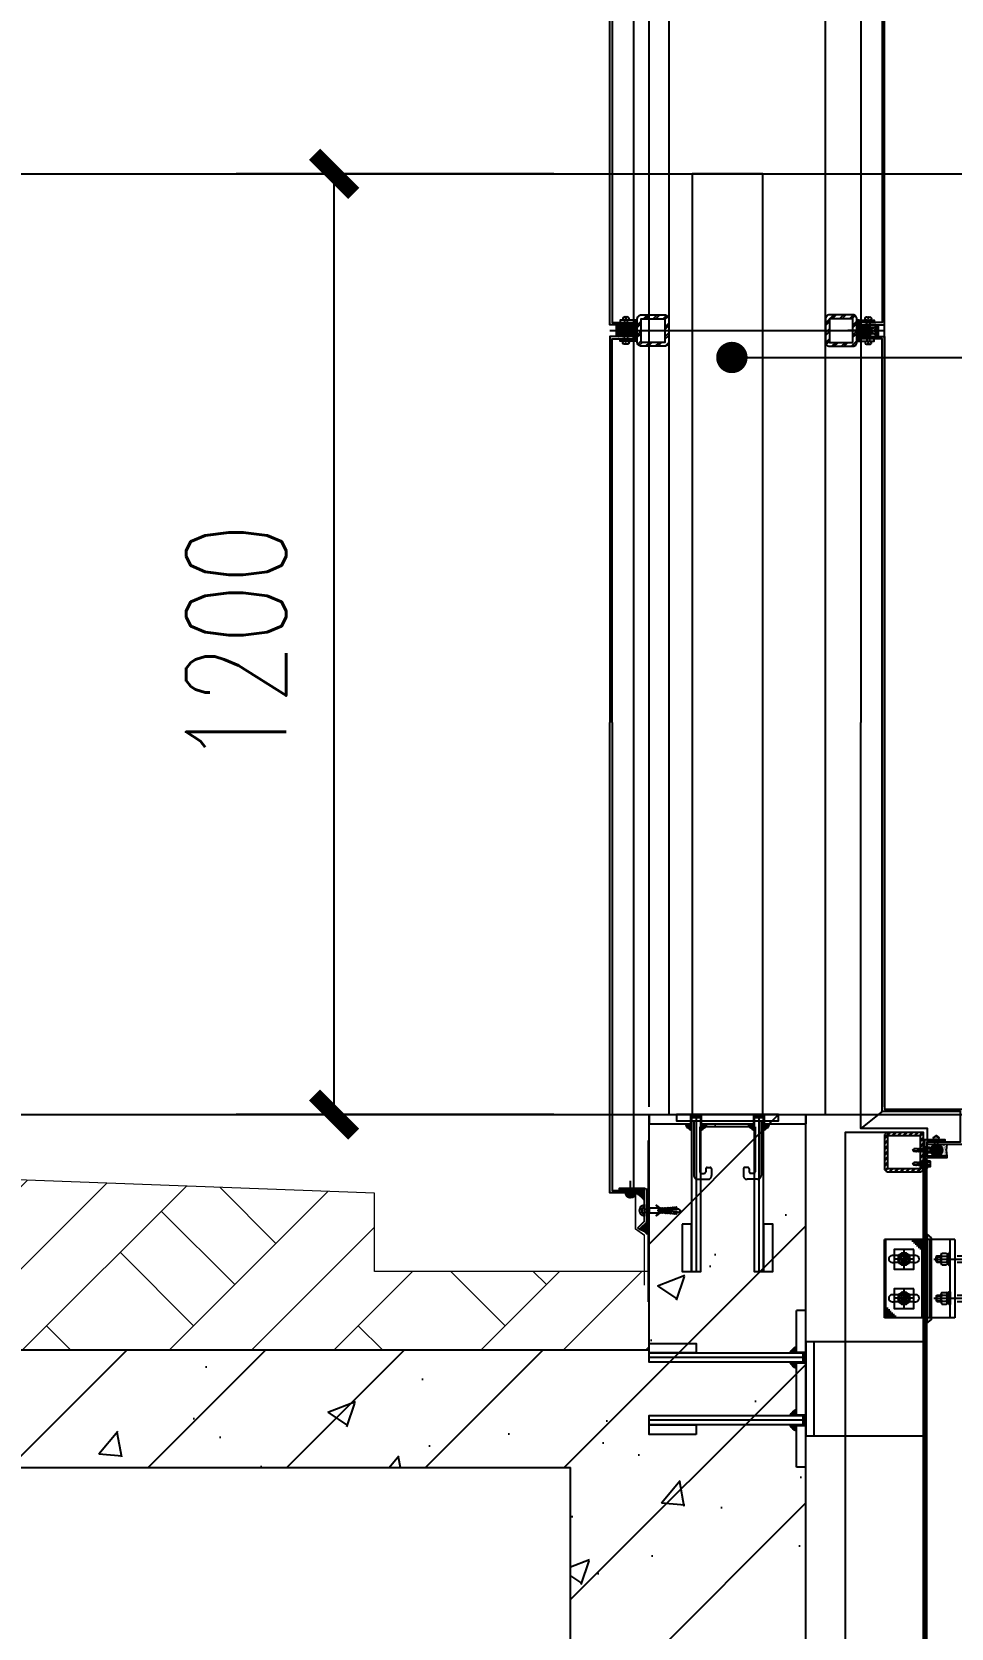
# Model space of a CAD drawing. Header units: millimetres. Extents: x 434053 to 1059003, y -2417481 to 936527.
# Drawn here: x 537520 to 538692, y -2245191 to -2243155 of the extents above; entities that cross this region are included whole.
import ezdxf

# ---------------------------------------------------------------- set-up
doc = ezdxf.new("R2010")
doc.units = ezdxf.units.MM
doc.header["$LTSCALE"] = 1000
doc.header["$MEASUREMENT"] = 0
for name, pattern in [('ACAD_ISO02W100-0.5', [6, 4, -2]), ('CENTER', [2, 1.25, -0.25, 0.25, -0.25]), ('DOTE', [2.42, 2, -0.2, 0.02, -0.2]), ('HIDDEN', [9.525, 6.35, -3.175]), ('HIDDEN2', [4.7625, 3.175, -1.5875]), ('HIDDENX2', [19.05, 12.7, -6.35])]:
    doc.linetypes.add(name, pattern=pattern)
doc.layers.get('Defpoints').update_dxf_attribs({"color": 6})
doc.layers.add('A-DETL-0001', color=4, linetype='Continuous', lineweight=15)
for name, color, linetype in [('ALUM', 1, 'Continuous'), ('ALUM-V', 11, 'Continuous'), ('DIM_LEAD', 3, 'Continuous'), ('DOTE', 16, 'DOTE'), ('ELASTOMER', 6, 'Continuous'), ('ELASTOMER-V', 241, 'Continuous'), ('ELASTROMER-V', 241, 'Continuous'), ('EXTRUSION', 4, 'Continuous'), ('EXTRUSION-V', 141, 'Continuous'), ('EXTRUSION2', 133, 'Continuous'), ('FASTENER', 191, 'Continuous'), ('GRID', 8, 'CENTER'), ('PUB_DIM', 83, 'Continuous'), ('PUB_HATCH', 8, 'Continuous'), ('S', 2, 'Continuous'), ('SILICONE', 8, 'Continuous'), ('STAIR', 2, 'Continuous'), ('STEEL', 3, 'Continuous'), ('STEEL-V', 71, 'Continuous'), ('WALL', 5, 'Continuous')]:
    doc.layers.add(name, color=color, linetype=linetype)
doc.styles.add('_TCH_DIM_T3', font='SIMPLEX', dxfattribs={"width": 0.705882, "bigfont": 'GBCBIG'})
doc.dimstyles.new('_TCH_ARCH&&50', dxfattribs={"dimtxt": 127.5, "dimasz": 50, "dimexe": 125, "dimexo": 150, "dimgap": 61.25, "dimtad": 1, "dimdec": 0, "dimzin": 0, "dimdsep": 46, "dimtxsty": '_TCH_DIM_T3', "dimblk": 'ARCHTICK', "dimcen": 0.09, "dimclrt": 7, "dimazin": 2, "dimtfac": 1, "dimtdec": 0, "dimtix": 1, "dimtmove": 2, "dimatfit": 3, "dimfxl": 1, "dimtolj": 1, "dimtzin": 0, "dimarcsym": 0})
pattern_1 = [(135, (60039.668, -77549.0545), (-12.5016479, 4e-15), [25]), (135, (60042.793, -77549.0545), (-12.5016479, 4e-15), [25])]
pattern_2 = [(234.683306, (3906.1027, 7200.2527), (0.6294226, -1.8222089), [0, -1.52, 0, -1.7, 0, -1.625]), (204.683306, (3906.1027, 7200.2527), (-0.857036, -3.2190227), [0, -0.82, 0, -1.37, 0, -0.525]), (164.683306, (3907.2778, 7200.6161), (-2.97346867, -0.92541646), [0, -0.5, 0, -1.8, 0, -2.35]), (154.683306, (3907.2778, 7200.616), (-2.6126552, -1.7265991), [0, -0.25, 0, -1.18, 0, -1.35])]
pattern_3 = [(287.183306, (3904.1027, 7200.2527), (1.58814308, -1.47149637), [1.25, -2.5]), (47.183306, (3904.1027, 7200.2527), (0.4802817, 2.11112044), [1.25, -2.5]), (347.183306, (3904.1027, 7200.2527), (2.06842478, 0.63962407), [-2.5, 1.25])]
pattern_4 = [(45, (-1713816.56, -1462982.77), (-88.3883476, 88.3883476), []), (50, (-1713816.56, -1462982.77), (358.63009, -31.376067), [37.5, -412.5]), (355, (-1713816.56, -1462982.77), (-69.375667, 376.096067), [30, -330]), (100.4514, (-1713786.68, -1462985.4), (289.25469, 344.71977), [31.870095, -350.571056]), (46.1842, (-1713816.56, -1462882.77), (533.620524, -82.75951), [56.25, -618.75]), (96.6356, (-1713772.1, -1462889.67), (467.33135, 487.05894), [47.80514, -525.8565]), (351.1842, (-1713816.56, -1462882.77), (467.33097, 487.0593), [45, -495]), (21, (-1713766.56, -1462907.77), (298.453526, -201.309445), [37.5, -412.5]), (326, (-1713766.56, -1462907.77), (121.657666, 362.57502), [30, -330]), (71.4514, (-1713741.7, -1462924.55), (420.111314, 161.26525), [31.870095, -350.571056]), (37.5, (-1713816.56, -1462982.77), (6.079928, 166.446927), [0, -326, 0, -335, 0, -331.25]), (7.5, (-1713816.56, -1462982.77), (131.534769, 197.205856), [0, -191, 0, -318.5, 0, -126.25]), (327.5, (-1713928.06, -1462982.77), (266.911218, -11.277436), [0, -125, 0, -390, 0, -517.5]), (317.5, (-1713978.06, -1462982.77), (291.593085, 50.052491), [0, -162.5, 0, -259, 0, -367.5])]

# ---------------------------------------------------------------- blocks, each defined once
blk = doc.blocks.new('A$C794B30DD')
at = {"layer": 'S'}
for points in [[(110, 1124.6), (20, 1124.6), (20, -75.4), (110, -75.4)], [(130, -75.4), (0, -75.4), (0, -83.4), (130, -83.4)]]:
    blk.add_lwpolyline(points, close=True, dxfattribs=at)
at = {"layer": 'STAIR', "linetype": 'ACAD_ISO02W100-0.5'}
for p, q in [((22.1, -83.4), (22.1, -153.3)), ((100.3, -91), (29.7, -91)), ((29.7, -91), (29.7, -148.5)), ((100.3, -91), (29.7, -91)), ((100.3, -91), (100.3, -148.5)), ((107.9, -83.4), (107.9, -153.3)), ((26.9, -158), (40, -158)), ((31.6, -150.4), (35.3, -150.4)), ((37.2, -144.7), (37.2, -148.5)), ((39.1, -142.8), (42.9, -142.8)), ((44.8, -144.7), (44.8, -153.3)), ((85.2, -144.7), (85.2, -153.3)), ((90.9, -142.8), (87.1, -142.8)), ((103.1, -158), (90, -158)), ((92.8, -144.7), (92.8, -148.5)), ((92.8, -144.7), (92.8, -148.5)), ((98.4, -150.4), (94.7, -150.4))]:
    blk.add_line(p, q, dxfattribs=at)
for centre, radius, start, end in [((26.9, -153.3), 4.74, 180, 270), ((31.6, -148.5), 1.9, 180, 270), ((35.3, -148.5), 1.9, 270, 0), ((39.1, -144.7), 1.9, 90, 180), ((40, -153.3), 4.74, 270, 0), ((42.9, -144.7), 1.9, 0, 90), ((87.1, -144.7), 1.9, 90, 180), ((90, -153.3), 4.74, 180, 270), ((90.9, -144.7), 1.9, 0, 90), ((94.7, -148.5), 1.9, 180, 270), ((98.4, -148.5), 1.9, 270, 0), ((103.1, -153.3), 4.74, 270, 0)]:
    blk.add_arc(centre, radius, start, end, dxfattribs=at)
blk = doc.blocks.new('*U523')
at = {"layer": 'GRID'}
for p, q in [((-40, 0), (-40, -200)), ((40, 0), (40, -200))]:
    blk.add_line(p, q, dxfattribs=at)
at = {"layer": 'SILICONE'}
for p, q in [((-33, -1), (-47, -1)), ((-33, -2), (-47, -2)), ((-33, -3), (-47, -3)), ((-33, -4), (-47, -4)), ((-46, -5), (-47, -5)), ((-46, -6), (-47, -6)), ((-46, -7), (-47, -7)), ((-46, -8), (-47, -8)), ((-46, -9), (-47, -9)), ((-46, -10), (-47, -10)), ((-46, -11), (-47, -11)), ((-33, -5), (-34, -5)), ((-33, -6), (-34, -6)), ((-33, -7), (-34, -7)), ((-33, -8), (-34, -8)), ((-33, -9), (-34, -9)), ((-33, -10), (-34, -10)), ((-33, -11), (-34, -11)), ((47, -1), (33, -1)), ((47, -2), (33, -2)), ((47, -3), (33, -3)), ((47, -4), (33, -4)), ((34, -5), (33, -5)), ((34, -6), (33, -6)), ((34, -7), (33, -7)), ((34, -8), (33, -8)), ((34, -9), (33, -9)), ((34, -10), (33, -10)), ((34, -11), (33, -11)), ((47, -5), (46, -5)), ((47, -6), (46, -6)), ((47, -7), (46, -7)), ((47, -8), (46, -8)), ((47, -9), (46, -9)), ((47, -10), (46, -10)), ((47, -11), (46, -11))]:
    blk.add_line(p, q, dxfattribs=at)
for centre, radius, start, end in [((-40.8, -6.8), 14.2, 201.5982, 248.4018), ((-40.8, -6.8), 13.2, 203.3215, 246.6785), ((-40.8, -6.8), 12.2, 205.3552, 244.6448), ((-40.8, -6.8), 11.2, 207.7955, 242.2045), ((-40.8, -6.8), 10.2, 210.7868, 239.2132), ((-40.8, -6.8), 9.24, 214.5568, 235.4432), ((-40.8, -6.8), 8.24, 219.4971, 230.5029), ((-39.2, -6.8), 14.2, 291.5982, 338.4018), ((-39.2, -6.8), 13.2, 293.3215, 336.6785), ((-39.2, -6.8), 12.2, 295.3552, 334.6448), ((-39.2, -6.8), 11.2, 297.7955, 332.2045), ((-39.2, -6.8), 10.2, 300.7868, 329.2132), ((-39.2, -6.8), 9.24, 304.5568, 325.4432), ((-39.2, -6.8), 8.24, 309.4971, 320.5029), ((39.2, -6.8), 14.2, 201.5982, 248.4018), ((39.2, -6.8), 13.2, 203.3215, 246.6785), ((39.2, -6.8), 12.2, 205.3552, 244.6448), ((39.2, -6.8), 11.2, 207.7955, 242.2045), ((39.2, -6.8), 10.2, 210.7868, 239.2132), ((39.2, -6.8), 9.24, 214.5568, 235.4432), ((39.2, -6.8), 8.24, 219.4971, 230.5029), ((40.8, -6.8), 14.2, 291.5982, 338.4018), ((40.8, -6.8), 13.2, 293.3215, 336.6785), ((40.8, -6.8), 12.2, 295.3552, 334.6448), ((40.8, -6.8), 11.2, 297.7955, 332.2045), ((40.8, -6.8), 10.2, 300.7868, 329.2132), ((40.8, -6.8), 9.24, 304.5568, 325.4432), ((40.8, -6.8), 8.24, 309.4971, 320.5029)]:
    blk.add_arc(centre, radius, start, end, dxfattribs=at)
at = {"layer": 'STEEL'}
for p, q in [((-100, 0), (-100, -12)), ((-100, 0), (100, 0)), ((100, 0), (100, -12)), ((-100, -12), (-48, -12)), ((-32, -12), (34, -12)), ((46, -12), (100, -12))]:
    blk.add_line(p, q, dxfattribs=at)
for points in [[(-47, 0), (-47, -12)], [(-33, -12), (-33, 0)], [(33, 0), (33, -12)], [(47, -12), (47, 0)]]:
    blk.add_lwpolyline(points, dxfattribs=at)
for points in [[(-46, -2), (-46, -200), (-34, -200), (-34, -2)], [(34, -2), (34, -200), (46, -200), (46, -2)], [(-58, -140), (-58, -200), (-46, -200), (-46, -140)], [(46, -140), (46, -200), (58, -200), (58, -140)]]:
    blk.add_lwpolyline(points, close=True, dxfattribs=at)
blk = doc.blocks.new('M8.7')
at = {"color": 0, "linetype": 'ByBlock', "ltscale": 20}
for p, q in [((-7.5, 10.6), (-7.5, 4.7)), ((-5.6, 11.6), (5.6, 11.6)), ((-5.6, 3.7), (5.6, 3.7)), ((-3.8, 10.6), (-3.8, 4.7)), ((3.8, 10.6), (3.8, 4.7)), ((7.5, 10.6), (7.5, 4.7))]:
    blk.add_line(p, q, dxfattribs=at)
at = {"color": 0, "linetype": 'ByBlock'}
for p, q in [((-4, 17), (-3, 18)), ((-4, 17), (-4, 11.6)), ((-4, 17), (4, 17)), ((3, 18), (-3, 18)), ((-1.5, 1.6), (0, 3.7)), ((0, 1.6), (1.5, 3.7)), ((3, 18), (4, 17)), ((4, 17), (4, 11.6))]:
    blk.add_line(p, q, dxfattribs=at)
at = {"color": 0, "linetype": 'HIDDEN'}
for p, q in [((-3, 18), (-3, 11.6)), ((3, 18), (3, 11.6))]:
    blk.add_line(p, q, dxfattribs=at)
at = {"color": 0, "linetype": 'ByBlock'}
for points in [[(-8, 1.6), (8, 1.6), (8, 0), (-8, 0), (-8, 1.6)], [(-6.1, 3.7), (6.1, 3.7), (6.1, 1.6), (-6.1, 1.6), (-6.1, 3.7)]]:
    blk.add_lwpolyline(points, dxfattribs=at)
for centre, radius, start, end in [((-5.6, 9.3), 2.26, 33.8902, 146.1098), ((-5.6, 6), 2.26, 213.8902, 326.1098), ((0, 4.1), 7.54, 60.1583, 119.8417), ((0, 11.2), 7.54, 240.1583, 299.8417), ((5.6, 9.3), 2.26, 33.8902, 146.1098), ((5.6, 6), 2.26, 213.8902, 326.1098)]:
    blk.add_arc(centre, radius, start, end, dxfattribs=at)
blk = doc.blocks.new('M8.2')
at = {"color": 0, "linetype": 'ByBlock'}
for p, q in [((-7.5, 4.3), (-7.5, 0)), ((-7.5, 0), (7.5, 0)), ((-5.6, 5.3), (5.6, 5.3)), ((-3.8, 4.3), (-3.8, 0)), ((3.8, 4.3), (3.8, 0)), ((7.5, 4.3), (7.5, 0))]:
    blk.add_line(p, q, dxfattribs=at)
for centre, radius, start, end in [((-5.6, 3), 2.26, 33.8902, 146.1098), ((0, -2.2), 7.54, 60.1583, 119.8417), ((5.6, 3), 2.26, 33.8902, 146.1098)]:
    blk.add_arc(centre, radius, start, end, dxfattribs=at)
blk = doc.blocks.new('*U534')
at = {"layer": 'GRID', "ltscale": 0.5}
blk.add_line((0, 73.7), (0, -9.6), dxfattribs=at)
at = {"color": 0, "linetype": 'ByBlock'}
blk.add_blockref('M8.7', (0, 52.6), dxfattribs=at)
at = {"color": 0, "linetype": 'ByBlock', "xscale": -1, "rotation": 180}
blk.add_blockref('M8.2', (0, 0), dxfattribs=at)
blk = doc.blocks.new('M8.1')
at = {"color": 0, "linetype": 'ByBlock'}
blk.add_lwpolyline([(-3.8, 6.5), (-7.5, 0), (-3.8, -6.5), (3.8, -6.5), (7.5, 0), (3.8, 6.5)], close=True, dxfattribs=at)
for radius in [8, 6.5, 4]:
    blk.add_circle((0, 0), radius, dxfattribs=at)
at = {"color": 0, "linetype": 'HIDDEN'}
blk.add_arc((0, 0), 3, 68.0788, 18.9892, dxfattribs=at)
blk = doc.blocks.new('20221104-SCMJ01')
at = {"layer": 'SILICONE', "linetype": 'ByBlock'}
h = blk.add_hatch(dxfattribs=at)
h.set_pattern_fill('AR-SAND', color=256, angle=90, style=0)
h.set_pattern_definition([(127.5, (103256.9825, 60038.8348), (-1.92682377, -0.062993358), [0, -1.52, 0, -1.7, 0, -1.625]), (97.5, (103256.9825, 60038.8348), (-2.822146065, 1.769776705), [0, -0.82, 0, -1.37, 0, -0.525]), (57.5, (103256.9825, 60037.6048), (-0.005659054, 3.114141862), [0, -0.5, 0, -1.8, 0, -2.35]), (47.5, (103256.9825, 60037.6048), (-0.877675565, 3.006126605), [0, -0.25, 0, -1.18, 0, -1.35])])
h.paths.add_polyline_path([(30, 52), (36, 57), (36, -57), (30, -52)])
at = {"linetype": 'ByBlock'}
for p, q in [((0, 50), (0, -50)), ((0, 50), (90, 50)), ((6, -50), (6, 50)), ((32, -50), (32, 50)), ((90, -50), (90, 50)), ((0, -50), (90, -50))]:
    blk.add_line(p, q, dxfattribs=at)
at = {"linetype": 'HIDDEN'}
blk.add_line((38, -50), (38, 50), dxfattribs=at)
at = {"linetype": 'ByBlock'}
for points in [[(52.5, 37), (77.5, 37), (77.5, 12), (52.5, 12)], [(52.5, -13), (77.5, -13), (77.5, -38), (52.5, -38)]]:
    blk.add_lwpolyline(points, close=True, dxfattribs=at)
at = {"layer": 'EXTRUSION-V', "linetype": 'ByBlock'}
for p, q in [((42, -50), (42, 50)), ((44, 50), (44, 37)), ((46, 50), (46, 39)), ((48, 50), (48, 41)), ((50, 50), (50, 43)), ((52, 50), (52, 45)), ((54, 50), (54, 47)), ((56, 50), (56, 49)), ((88, -50), (88, 50)), ((84, -50), (84, -39)), ((86, -50), (86, -37)), ((74, -50), (74, -49)), ((76, -50), (76, -47)), ((78, -50), (78, -45)), ((80, -50), (80, -43)), ((82, -50), (82, -41))]:
    blk.add_line(p, q, dxfattribs=at)
at = {"layer": 'EXTRUSION-V', "linetype": 'HIDDEN'}
for p, q in [((52.5, 29.5), (77.5, 29.5)), ((52.5, 20.5), (77.5, 20.5)), ((52.5, -20.5), (77.5, -20.5)), ((52.5, -29.5), (77.5, -29.5))]:
    blk.add_line(p, q, dxfattribs=at)
at = {"layer": 'EXTRUSION-V', "linetype": 'ByBlock'}
for points in [[(52.5, 20.5), (50, 20.5, -1), (50, 29.5), (52.5, 29.5)], [(77.5, 29.5), (80, 29.5, -1), (80, 20.5), (77.5, 20.5)], [(52.5, -29.5), (50, -29.5, -1), (50, -20.5), (52.5, -20.5)], [(77.5, -20.5), (80, -20.5, -1), (80, -29.5), (77.5, -29.5)]]:
    blk.add_lwpolyline(points, format="xyb", dxfattribs=at)
at = {"layer": 'FASTENER'}
for p, q in [((-3, 29), (-42, 29)), ((-3, 21), (-42, 21)), ((-3, -21), (-42, -21)), ((-3, -29), (-42, -29))]:
    blk.add_line(p, q, dxfattribs=at)
for points in [[(-46.6, 33), (-45, 33), (-45, 17), (-46.6, 17)], [(-46.6, -33), (-45, -33), (-45, -17), (-46.6, -17)]]:
    blk.add_lwpolyline(points, close=True, dxfattribs=at)
at = {"layer": 'GRID'}
for p, q in [((52.5, 25), (77.5, 25)), ((65, 37), (65, 12)), ((65, -13), (65, -38)), ((52.5, -25), (77.5, -25))]:
    blk.add_line(p, q, dxfattribs=at)
at = {"layer": 'SILICONE'}
blk.add_lwpolyline([(30, 52), (36, 57), (36, -57), (30, -52)], close=True, dxfattribs=at)
at = {"layer": 'FASTENER', "rotation": 270}
blk.add_blockref('*U534', (-46.6, 25), dxfattribs=at)
at = {"layer": 'FASTENER'}
for p in [(65, 25), (65, -25)]:
    blk.add_blockref('M8.1', p, dxfattribs=at)
at = {"layer": 'FASTENER', "xscale": -1, "rotation": 270.0000000000825}
blk.add_blockref('*U534', (-46.6, -25), dxfattribs=at)
blk = doc.blocks.new('*U525')
at = {"color": 0, "linetype": 'ByBlock'}
blk.add_lwpolyline([(-1.8, 1.3), (-3.2, 2.7, -0.198912), (-3.5, 3.4), (-3.5, 5.2, -0.198912), (-2.9, 6.6), (-2.1, 7.4, 0.198912), (-1.5, 8.8), (-1.5, 24), (-13.5, 24), (-13.5, 26), (13.5, 26), (13.5, 24), (1.5, 24), (1.5, 8.8, 0.198912), (2.1, 7.4), (2.9, 6.6, -0.198912), (3.5, 5.2), (3.5, 3.4, -0.198912), (3.2, 2.7), (1.8, 1.3, -0.198912), (1.1, 1), (-1.1, 1, -0.198912)], format="xyb", close=True, dxfattribs=at)
at = {"layer": 'ELASTROMER-V', "linetype": 'HIDDEN'}
blk.add_lwpolyline([(-13.5, 26), (13.5, 26), (13.5, 27), (-13.5, 27)], close=True, dxfattribs=at)
at = {"layer": 'EXTRUSION', "linetype": 'ByBlock'}
blk.add_lwpolyline([(-7, 0), (7, 0), (7, 1), (5, 1, -0.414214), (4.5, 1.5), (4.5, 5.2, 0.198912), (3.6, 7.5, -0.668179), (4.1, 8.7, 1), (4.1, 9.5, 0.668179), (3, 6.9, -0.198912), (3.7, 5.2), (3.7, 1.5, -0.414214), (3.2, 1), (-3.2, 1, -0.414214), (-3.8, 1.5), (-3.8, 5.2, -0.198912), (-3, 6.9, 0.668179), (-4.1, 9.5, 1), (-4.1, 8.7, -0.668179), (-3.6, 7.5, 0.198912), (-4.5, 5.2), (-4.5, 1.5, -0.414214), (-5, 1), (-7, 1)], format="xyb", close=True, dxfattribs=at)
at = {"layer": 'EXTRUSION-V', "linetype": 'HIDDEN2'}
blk.add_line((-1.5, 24), (1.5, 24), dxfattribs=at)
blk = doc.blocks.new('rivet6')
at = {"color": 0, "linetype": 'ByBlock'}
blk.add_line((0, 4), (0, -4), dxfattribs=at)
blk.add_lwpolyline([(-6, 2, 2.414214), (-8, 0, 2.414214), (-6, -2)], format="xyb", dxfattribs=at)
at = {"color": 0, "linetype": 'HIDDEN2'}
blk.add_lwpolyline([(0, 2), (-6, 2), (-6, -2), (0, -2)], dxfattribs=at)
at = {"color": 0, "linetype": 'ByBlock'}
for centre, radius, start, end in [((-8, 0), 2, 150, 210), ((-3, 0), 5, 306.8699, 53.1301)]:
    blk.add_arc(centre, radius, start, end, dxfattribs=at)
blk = doc.blocks.new('*U521')
at = {"linetype": 'ByBlock', "lineweight": -2}
for p, q in [((-5, 0.5), (-5, 0)), ((5, 0), (-5, 0)), ((-4.7, 0.9), (-3.5, 1.1)), ((4.7, 0.9), (-4.7, 0.9)), ((-3.5, 4.4), (-3.5, 1.1)), ((3.5, 1.1), (-3.5, 1.1)), ((2.7, 4.9), (-2.7, 4.9)), ((-2.3, 0.9), (-1.8, 1.1)), ((-1.8, 4.4), (-1.8, 1.1)), ((1.8, 4.4), (1.8, 1.1)), ((2.5, 0.9), (1.8, 1.1)), ((3.5, 4.4), (3.5, 1.1)), ((4.7, 0.9), (3.5, 1.1)), ((5, 0.5), (5, 0))]:
    blk.add_line(p, q, dxfattribs=at)
for centre, radius, start, end in [((-4.7, 0.5), 0.343, 90, 180), ((-2.7, 3.8), 1.09, 35.4009, 144.5991), ((0, 1.2), 3.66, 61.0594, 118.9406), ((2.7, 3.8), 1.09, 35.4009, 144.5991), ((4.7, 0.5), 0.343, 0, 90)]:
    blk.add_arc(centre, radius, start, end, dxfattribs=at)
at = {"layer": 'GRID', "ltscale": 0.5}
blk.add_line((0, 4.9), (0, -15.6), dxfattribs=at)
blk = doc.blocks.new('*U540')
at = {"color": 0, "linetype": 'ByBlock'}
for p, q in [((-2, 0), (-2, -6)), ((2, 0), (2, -6))]:
    blk.add_line(p, q, dxfattribs=at)
blk.add_lwpolyline([(-3.6, 2.1, -0.09906), (-1, 3.1), (-1, 2.7), (1, 2.7), (1, 3.1, -0.09906), (3.6, 2.1, -0.266588), (4.2, 1.1), (4.2, 0.2, -0.414214), (4, 0), (-4, 0, -0.414214), (-4.2, 0.2), (-4.2, 1.1, -0.266588)], format="xyb", close=True, dxfattribs=at)
blk.add_lwpolyline([(-6.9, -15.5), (-3, -20.1), (-2.3, -20.5), (-2.3, -21.2), (-3, -21.2), (-3, -21.6), (-2.3, -22), (-2.3, -22.7), (-3, -22.7), (-3, -23.1), (-2.3, -23.5), (-2.3, -24.2), (-3, -24.2), (-3, -24.6), (-2.3, -25), (-2.3, -25.7), (-3, -25.7), (-3, -26.1), (-2.3, -26.5), (-2.3, -27.1), (-3.1, -27), (-3.1, -27.4), (-2.4, -27.8), (-2.4, -28.5), (-3.2, -28.5), (-3.2, -28.9), (-2.5, -29.3), (-2.6, -30), (-3.3, -30), (-3.4, -30.3), (-2.6, -30.8), (-2.7, -31.5), (-3.5, -31.5), (-3.5, -31.8), (-2.8, -32.3), (-2.8, -33), (-3.6, -33), (-3.6, -33.3), (-2.9, -33.8), (-3, -34.5), (-3.7, -34.5), (-3.8, -34.8), (-3, -35.3), (-3.1, -36), (-3.9, -36), (-3.9, -36.3), (-3.2, -36.8), (-3.2, -37.5), (-4, -37.4), (-4, -37.8), (-3.3, -38.3), (-3.4, -39), (-4.1, -38.9), (-4.1, -39.3), (-3.4, -39.8), (-3.5, -40.5), (-4.2, -40.4), (-4.3, -40.8), (-1.7, -41.8), (-0.4, -26.4), (-0.4, -17.4), (0.4, -17.4), (0.4, -26.4), (1.7, -41.8), (4.3, -40.8), (4.2, -40.4), (3.5, -40.5), (3.4, -39.8), (4.1, -39.3), (4.1, -38.9), (3.4, -39), (3.3, -38.3), (4, -37.8), (4, -37.4), (3.2, -37.5), (3.2, -36.8), (3.9, -36.3), (3.8, -36), (3.1, -36), (3, -35.3), (3.7, -34.8), (3.7, -34.5), (3, -34.5), (2.9, -33.8), (3.6, -33.3), (3.6, -33), (2.8, -33), (2.8, -32.3), (3.5, -31.8), (3.5, -31.5), (2.7, -31.5), (2.6, -30.8), (3.3, -30.3), (3.3, -30), (2.6, -30), (2.5, -29.3), (3.2, -28.9), (3.2, -28.5), (2.4, -28.5), (2.4, -27.8), (3.1, -27.4), (3.1, -27), (2.2, -27.1), (2.2, -26.5), (3, -26.1), (3, -25.7), (2.2, -25.7), (2.2, -25), (3, -24.6), (3, -24.2), (2.2, -24.2), (2.2, -23.5), (3, -23.1), (3, -22.7), (2.2, -22.7), (2.2, -22), (3, -21.6), (3, -21.2), (2.2, -21.2), (2.2, -20.5), (3, -20.1), (6.9, -15.5), (6.3, -15), (2.3, -19.7), (2.2, -19.7), (2.2, -19), (3, -18.6), (3, -17.8), (2.2, -17.8), (2.2, -17.5), (3, -17.5), (3, -6), (-3, -6), (-3, -17.5), (-2.3, -17.5), (-2.3, -17.8), (-3, -17.8), (-3, -18.6), (-2.3, -19), (-2.3, -19.7), (-2.3, -19.7), (-6.3, -15)], close=True, dxfattribs=at)
blk.add_lwpolyline([(-2, -41.7), (-2, -44), (0, -46), (2, -44), (2, -41.7)], dxfattribs=at)
blk = doc.blocks.new('*U563')
at = {"linetype": 'ByBlock', "lineweight": -2}
for p, q in [((-4.4, 0.5), (-4.4, 0)), ((4.4, 0), (-4.4, 0)), ((-4.1, 0.8), (-3.1, 1)), ((4.1, 0.8), (-4.1, 0.8)), ((-3.1, 3.9), (-3.1, 1)), ((3.1, 1), (-3.1, 1)), ((2.3, 4.2), (-2.3, 4.2)), ((-2, 0.8), (-1.5, 1)), ((-1.5, 3.9), (-1.5, 1)), ((-1.5, 0), (-1.5, -1.6)), ((1.5, 3.9), (1.5, 1)), ((2.2, 0.8), (1.5, 1)), ((1.5, 0), (1.5, -1.1)), ((3.1, 3.9), (3.1, 1)), ((4.1, 0.8), (3.1, 1)), ((4.4, 0.5), (4.4, 0)), ((-2.1, -1.9), (2.1, -1.4)), ((-2.1, -1.9), (-1.5, -1.6)), ((-2.1, -1.9), (-1.5, -2.2)), ((-2.1, -3.3), (2.1, -2.8)), ((-2.1, -3.3), (-1.5, -3)), ((-2.1, -3.3), (-1.5, -3.6)), ((-2.1, -4.7), (2.1, -4.2)), ((-2.1, -4.7), (-1.5, -4.4)), ((-2.1, -4.7), (-1.5, -5)), ((-2.1, -6.1), (2.1, -5.6)), ((-2.1, -6.1), (-1.5, -5.8)), ((-2.1, -6.1), (-1.5, -6.4)), ((-2.1, -7.5), (2.1, -7)), ((-2.1, -7.5), (-1.5, -7.2)), ((-2.1, -7.5), (-1.5, -7.8)), ((-2.1, -8.9), (2.1, -8.4)), ((-2.1, -8.9), (-1.5, -8.6)), ((-2.1, -8.9), (-1.5, -9.2)), ((-2.1, -10.3), (-1.5, -10)), ((-2.1, -10.3), (-1.1, -10.2)), ((-2.1, -10.3), (-1.5, -10.6)), ((-1.5, -1.6), (1.5, -1.1)), ((-1.5, -2.2), (1.5, -1.7)), ((-1.5, -2.2), (-1.5, -3)), ((-1.5, -3), (1.5, -2.5)), ((-1.5, -3.6), (1.5, -3.1)), ((-1.5, -3.6), (-1.5, -4.4)), ((-1.5, -4.4), (1.5, -3.9)), ((-1.5, -5), (1.5, -4.5)), ((-1.5, -5), (-1.5, -5.8)), ((-1.5, -5.8), (1.5, -5.3)), ((-1.5, -6.4), (1.5, -5.9)), ((-1.5, -6.4), (-1.5, -7.2)), ((-1.5, -7.2), (1.5, -6.7)), ((-1.5, -7.8), (1.5, -7.3)), ((-1.5, -7.8), (-1.5, -8.6)), ((-1.5, -8.6), (1.5, -8.1)), ((-1.5, -9.2), (1.5, -8.7)), ((-1.5, -9.2), (-1.5, -10)), ((-1.5, -10), (-1, -9.9)), ((-1.5, -10.6), (-1.5, -14.4)), ((-1.5, -10.6), (-1.3, -10.6)), ((0, -15.8), (-1.5, -14.4)), ((0, -15.8), (1.5, -14.4)), ((0.6, -9.6), (1.5, -9.5)), ((0.7, -10), (2.1, -9.8)), ((0.7, -10.2), (1.5, -10.1)), ((0.7, -11), (1.5, -10.9)), ((0.7, -11.4), (2.1, -11.2)), ((0.7, -11.6), (1.5, -11.5)), ((1.5, -0.3), (1.5, -1.1)), ((2.1, -1.4), (1.5, -1.1)), ((2.1, -1.4), (1.5, -1.7)), ((1.5, -1.7), (1.5, -2.5)), ((2.1, -2.8), (1.5, -2.5)), ((2.1, -2.8), (1.5, -3.1)), ((1.5, -3.1), (1.5, -3.9)), ((2.1, -4.2), (1.5, -3.9)), ((2.1, -4.2), (1.5, -4.5)), ((1.5, -4.5), (1.5, -5.3)), ((2.1, -5.6), (1.5, -5.3)), ((2.1, -5.6), (1.5, -5.9)), ((1.5, -5.9), (1.5, -6.7)), ((2.1, -7), (1.5, -6.7)), ((2.1, -7), (1.5, -7.3)), ((1.5, -7.3), (1.5, -8.1)), ((2.1, -8.4), (1.5, -8.1)), ((2.1, -8.4), (1.5, -8.7)), ((1.5, -8.7), (1.5, -9.5)), ((2.1, -9.8), (1.5, -9.5)), ((2.1, -9.8), (1.5, -10.1)), ((1.5, -10.1), (1.5, -10.9)), ((2.1, -11.2), (1.5, -10.9)), ((2.1, -11.2), (1.5, -11.5)), ((1.5, -11.5), (1.5, -14.4))]:
    blk.add_line(p, q, dxfattribs=at)
blk.add_lwpolyline([(0, -15.8), (0.7, -11.6), (0.7, -9.9, 0.417657), (0.4, -9.6, 0.097062), (-1, -9.9), (-1.5, -11)], format="xyb", dxfattribs=at)
for centre, radius, start, end in [((-4.1, 0.5), 0.3, 90, 180), ((-2.3, 3.3), 0.951, 35.4009, 144.5991), ((0, 1), 3.2, 61.0594, 118.9406), ((2.3, 3.3), 0.951, 35.4009, 144.5991), ((4.1, 0.5), 0.3, 0, 90)]:
    blk.add_arc(centre, radius, start, end, dxfattribs=at)
blk = doc.blocks.new('*U539')
at = {"color": 0, "linetype": 'ByBlock'}
for p, q in [((-0.9, 5), (-0.9, -5)), ((0, 5), (-0.9, 5)), ((0, -5), (0, 5)), ((6.8, 2.2), (0, 2.2)), ((6.8, 2.2), (6.8, -2.3)), ((11.5, 2), (10.8, 2.2)), ((10.8, 2.2), (10.8, -2.2)), ((12.6, 0.8), (11.5, 2)), ((12.9, 0.7), (12.6, 0.8)), ((12.6, -0.2), (12.9, 0.7)), ((-0.9, -5), (0, -5)), ((6.8, -2.3), (0, -2.3)), ((10.8, -2.2), (12.6, -0.2))]:
    blk.add_line(p, q, dxfattribs=at)
for centre, radius, start, end in [((17.3, 0), 18.8, 164.6076, 195.3924), ((8.8, 1.9), 2.04, 7.579, 172.421), ((8.8, -1.9), 2.04, 187.579, 352.421)]:
    blk.add_arc(centre, radius, start, end, dxfattribs=at)
blk = doc.blocks.new('A$C56EA6F4E')
at = {"layer": 'ELASTOMER-V'}
h = blk.add_hatch(dxfattribs=at)
h.set_pattern_fill('HONEY', color=256, scale=10, angle=-72.8167, style=0)
h.set_pattern_definition(pattern_3)
edge = h.paths.add_edge_path()
edge.add_ellipse((7693.3, 10199.3), major_axis=(5.3, -5.3), ratio=1, start_angle=0, end_angle=360)
h = blk.add_hatch(dxfattribs=at)
h.set_pattern_fill('HONEY', color=256, scale=10, angle=-72.8167, style=0)
h.set_pattern_definition(pattern_3)
edge = h.paths.add_edge_path()
edge.add_ellipse((7993.7, 10199.3), major_axis=(-5.3, -5.3), ratio=1, start_angle=0, end_angle=360, ccw=False)
h = blk.add_hatch(dxfattribs=at)
h.set_pattern_fill('HONEY', color=256, scale=10, angle=180, style=0)
h.set_pattern_definition([(180, (12143.0426, -17953.1754), (-1.875, -1.082531754), [1.25, -2.5]), (300, (12143.0426, -17953.1754), (1.875, -1.082531755), [1.25, -2.5]), (240, (12143.0426, -17953.1754), (-6e-10, -2.16506351), [-2.5, 1.25])])
edge = h.paths.add_edge_path()
edge.add_line((7602, 9161.3), (7602, 9161.3))
edge.add_arc((7602, 9153.8), 7.5, -90, 90, ccw=False)
edge.add_line((7602, 9146.3), (7602, 9146.3))
edge.add_arc((7602, 9153.8), 7.5, 90, 270, ccw=False)
at = {"layer": 'SILICONE'}
h = blk.add_hatch(dxfattribs=at)
h.set_pattern_fill('AR-SAND', color=256, angle=-162.8167, style=0)
h.set_pattern_definition(pattern_2)
edge = h.paths.add_edge_path()
edge.add_line((7693.3, 10191.8), (7679.3, 10191.8))
edge.add_arc((7644.3, 10199.3), 35.8, 347.9147, 372.0853)
edge.add_line((7679.3, 10206.8), (7679.8, 10206.8))
edge.add_line((7679.8, 10206.8), (7693.1, 10206.8))
edge.add_arc((7693.3, 10199.3), 7.5, 91.0837, 269.9808)
h = blk.add_hatch(dxfattribs=at)
h.set_pattern_fill('AR-SAND', color=256, angle=-162.8167, style=0)
h.set_pattern_definition(pattern_2)
edge = h.paths.add_edge_path()
edge.add_line((7993.7, 10191.8), (8007.6, 10191.8))
edge.add_arc((8042.7, 10199.3), 35.8, 167.9147, 192.0853, ccw=False)
edge.add_line((8007.6, 10206.8), (8007.1, 10206.8))
edge.add_line((8007.1, 10206.8), (7993.8, 10206.8))
edge.add_arc((7993.7, 10199.3), 7.5, -89.9808, 88.9163, ccw=False)
h = blk.add_hatch(dxfattribs=at)
h.set_pattern_fill('AR-SAND', color=256, angle=180, style=0)
h.set_pattern_definition([(217.5, (9613.1309, -54566.8406), (0.062993358, -1.92682377), [0, -1.52, 0, -1.7, 0, -1.625]), (187.5, (9613.131, -54566.8406), (-1.76977671, -2.82214606), [0, -0.82, 0, -1.37, 0, -0.525]), (147.5, (9614.3609, -54566.8406), (-3.11414186, -0.005659053), [0, -0.5, 0, -1.8, 0, -2.35]), (137.5, (9614.361, -54566.8406), (-3.0061266, -0.87767556), [0, -0.25, 0, -1.18, 0, -1.35])])
edge = h.paths.add_edge_path()
edge.add_line((7588.5, 9161.3), (7602, 9161.3))
edge.add_arc((7602, 9153.8), 7.5, 450, 630)
edge.add_line((7602, 9146.3), (7588.5, 9146.3))
edge.add_arc((7545.3, 9153.8), 43.8, 350.1361, 369.8638)
h = blk.add_hatch(dxfattribs=at)
h.set_pattern_fill('AR-SAND', color=256, angle=270, style=0)
h.set_pattern_definition([(307.5, (22343.4531, -17827.9764), (1.92682377, 0.06299336), [0, -1.52, 0, -1.7, 0, -1.625]), (277.5, (22343.4531, -17827.9764), (2.82214607, -1.7697767), [0, -0.82, 0, -1.37, 0, -0.525]), (237.5, (22343.4531, -17826.7464), (0.00565905, -3.11414186), [0, -0.5, 0, -1.8, 0, -2.35]), (227.5, (22343.453, -17826.7464), (0.87767556, -3.0061266), [0, -0.25, 0, -1.18, 0, -1.35])])
edge = h.paths.add_edge_path()
edge.add_line((7974.5, 9089.8), (7974.5, 9102.3))
edge.add_line((7974.5, 9102.3), (7976.5, 9102.3))
edge.add_line((7976.5, 9102.3), (7976.5, 9099.3))
edge.add_line((7976.5, 9099.3), (7985.8, 9099.3))
edge.add_arc((7998.1, 9073.1), 28.9, 115.1441, 144.6718)
h = blk.add_hatch(dxfattribs=at)
h.set_pattern_fill('AR-SAND', color=256, angle=270, style=0)
h.set_pattern_definition([(307.5, (-55805.9808, 19857.2213), (1.92682377, 0.06299336), [0, -1.52, 0, -1.7, 0, -1.625]), (277.5, (-55805.9808, 19857.2213), (2.82214607, -1.76977671), [0, -0.82, 0, -1.37, 0, -0.525]), (237.5, (-55805.9808, 19858.4513), (0.005659054, -3.11414186), [0, -0.5, 0, -1.8, 0, -2.35]), (227.5, (-55805.9808, 19858.4513), (0.87767556, -3.0061266), [0, -0.25, 0, -1.18, 0, -1.35])])
edge = h.paths.add_edge_path()
edge.add_line((7974.5, 9084.4), (7974.5, 9069.8))
edge.add_arc((7973, 9077.1), 7.44, 281.1847, 438.8153)
h = blk.add_hatch(dxfattribs=at)
h.set_pattern_fill('AR-SAND', color=256, angle=270, style=0)
h.set_pattern_definition([(307.5, (22340.5573, -17827.9764), (1.92682377, 0.06299336), [0, -1.52, 0, -1.7, 0, -1.625]), (277.5, (22340.5573, -17827.9764), (2.82214607, -1.7697767), [0, -0.82, 0, -1.37, 0, -0.525]), (237.5, (22340.5573, -17826.7464), (0.00565905, -3.11414186), [0, -0.5, 0, -1.8, 0, -2.35]), (227.5, (22340.5573, -17826.7464), (0.87767556, -3.0061266), [0, -0.25, 0, -1.18, 0, -1.35])])
edge = h.paths.add_edge_path()
edge.add_arc((7992.1, 9099.5), 6.29, 181.774, 358.226)
edge.add_line((7998.4, 9099.3), (7985.8, 9099.3))
h = blk.add_hatch(dxfattribs=at)
h.set_pattern_fill('AR-SAND', color=256, angle=270, style=0)
h.set_pattern_definition([(127.5, (1051.4444, 2764.6805), (-1.92682377, -0.06299336), [0, -1.52, 0, -1.7, 0, -1.625]), (97.5, (1051.4444, 2764.6805), (-2.8221461, 1.7697767), [0, -0.82, 0, -1.37, 0, -0.525]), (57.5, (1051.4444, 2763.4505), (-0.00565905, 3.11414186), [0, -0.5, 0, -1.8, 0, -2.35]), (47.5, (1051.4444, 2763.4505), (-0.8776756, 3.0061266), [0, -0.25, 0, -1.18, 0, -1.35])])
edge = h.paths.add_edge_path()
edge.add_arc((7983.5, 9038.3), 14.8, 100.9107, 144.3305)
edge.add_line((7971.5, 9047), (7971.5, 9062.1))
edge.add_line((7971.5, 9062.1), (7980.7, 9052.9))
at = {"layer": 'STEEL-V', "linetype": 'ByBlock'}
h = blk.add_hatch(dxfattribs=at)
h.set_pattern_fill('GEOL7', color=256, scale=25, style=0, pattern_type=2)
h.set_pattern_definition(pattern_1)
edge = h.paths.add_edge_path()
edge.add_line((7703.5, 10184.3), (7703.5, 10214.3))
edge.add_arc((7708.5, 10214.3), 5, 450, 540, ccw=False)
edge.add_line((7708.5, 10219.3), (7738.5, 10219.3))
edge.add_arc((7738.5, 10214.3), 5, 360, 450, ccw=False)
edge.add_line((7743.5, 10214.3), (7743.5, 10184.3))
edge.add_arc((7738.5, 10184.3), 5, 270, 360, ccw=False)
edge.add_line((7738.5, 10179.3), (7708.5, 10179.3))
edge.add_arc((7708.5, 10184.3), 5, 540, 630, ccw=False)
h.paths.add_polyline_path([(7708.5, 10184.3), (7708.5, 10214.3), (7738.5, 10214.3), (7738.5, 10184.3)], flags=16)
h = blk.add_hatch(dxfattribs=at)
h.set_pattern_fill('GEOL7', color=256, scale=25, style=0, pattern_type=2)
h.set_pattern_definition(pattern_1)
edge = h.paths.add_edge_path()
edge.add_line((7983.5, 10184.3), (7983.5, 10214.3))
edge.add_arc((7978.5, 10214.3), 5, 0, 90)
edge.add_line((7978.5, 10219.3), (7948.5, 10219.3))
edge.add_arc((7948.5, 10214.3), 5, 90, 180)
edge.add_line((7943.5, 10214.3), (7943.5, 10184.3))
edge.add_arc((7948.5, 10184.3), 5, 180, 270)
edge.add_line((7948.5, 10179.3), (7978.5, 10179.3))
edge.add_arc((7978.5, 10184.3), 5, -90, 0)
h.paths.add_polyline_path([(7978.5, 10184.3), (7978.5, 10214.3), (7948.5, 10214.3), (7948.5, 10184.3)], flags=16)
at = {"layer": 'STEEL-V'}
h = blk.add_hatch(dxfattribs=at)
h.set_pattern_fill('Q119', color=256, scale=10, angle=225, style=0, pattern_type=2)
h.set_pattern_definition([(315, (1742.8256, 19633.187), (3.535534, 3.535534), []), (315, (1742.1184, 19632.48), (3.535534, 3.535534), [])])
edge = h.paths.add_edge_path(flags=16)
edge.add_line((7664.5, 9171.3), (7664.5, 9131.3))
edge.add_arc((7663.5, 9131.3), 1, -90, 0, ccw=False)
edge.add_line((7663.5, 9130.3), (7623.5, 9130.3))
edge.add_arc((7623.5, 9131.3), 1, -180, -90, ccw=False)
edge.add_line((7622.5, 9131.3), (7622.5, 9171.3))
edge.add_arc((7623.5, 9171.3), 1, 90, 180, ccw=False)
edge.add_line((7623.5, 9172.3), (7663.5, 9172.3))
edge.add_arc((7663.5, 9171.3), 1, 0, 90, ccw=False)
edge = h.paths.add_edge_path()
edge.add_line((7668.5, 9171.3), (7668.5, 9131.3))
edge.add_arc((7663.5, 9131.3), 5, -90, 0, ccw=False)
edge.add_line((7663.5, 9126.3), (7623.5, 9126.3))
edge.add_arc((7623.5, 9131.3), 5, -180, -90, ccw=False)
edge.add_line((7618.5, 9131.3), (7618.5, 9171.3))
edge.add_arc((7623.5, 9171.3), 5, 90, 180, ccw=False)
edge.add_line((7623.5, 9176.3), (7663.5, 9176.3))
edge.add_arc((7663.5, 9171.3), 5, 0, 90, ccw=False)
for p, q in [((7668.5, 9209.3), (7668.5, 18199.3)), ((7968.5, 9209.3), (7968.5, 18199.3))]:
    blk.add_line(p, q)
at = {"linetype": 'HIDDENX2', "const_width": 2}
for points in [[(7969.5, 9166.5), (7969.5, 8960)], [(7974.5, 8981.5), (7974.5, 9045.4), (7985.8, 9053.4), (7985.8, 9096.3), (7998.5, 9096.3)]]:
    blk.add_lwpolyline(points, dxfattribs=at)
at = {"layer": 'A-DETL-0001'}
for p, q in [((7743.5, 10199.3), (7668.5, 10199.3)), ((7968.5, 10199.3), (7893.5, 10199.3)), ((7968.5, 9199.3), (7768.5, 9199.3)), ((7968.5, 8949.3), (7968.5, 9199.3))]:
    blk.add_line(p, q, dxfattribs=at)
at = {"layer": 'ALUM', "linetype": 'ByBlock'}
for points in [[(7671.5, 10699.3), (7671.5, 10209.8), (7698.5, 10209.8), (7698.5, 10206.8), (7668.5, 10206.8), (7668.5, 10699.3)], [(8015.5, 10699.3), (8015.5, 10209.8), (7988.5, 10209.8), (7988.5, 10206.8), (8018.5, 10206.8), (8018.5, 10699.3)], [(7671.5, 9699.3), (7671.5, 10188.8), (7698.5, 10188.8), (7698.5, 10191.8), (7668.5, 10191.8), (7668.5, 9699.3)], [(8015.5, 9699.3), (8015.5, 10188.8), (7988.5, 10188.8), (7988.5, 10191.8), (8018.5, 10191.8), (8018.5, 9699.3)], [(7668.5, 9699.3), (7668.5, 9206.3), (7568.5, 9206.3), (7568.5, 9161.3), (7613.5, 9161.3), (7613.5, 9164.3), (7571.5, 9164.3), (7571.5, 9203.3), (7671.5, 9203.3), (7671.5, 9699.3)], [(8015.5, 9699.3), (8015.5, 9102.3), (7976.5, 9102.3), (7976.5, 9099.3), (8018.5, 9099.3), (8018.5, 9699.3)], [(7614.5, 9144.3), (7588.5, 9144.3), (7588.5, 9146.3), (7616.5, 9146.3), (7616.5, 8131.3), (7114.5, 8131.3), (7114.5, 8072.8), (7106.3, 8063.7), (7104.9, 8065.1), (7112.5, 8073.5), (7112.5, 8133.3), (7614.5, 8133.3), (7614.5, 9144.3)]]:
    blk.add_lwpolyline(points, dxfattribs=at)
at = {"layer": 'ALUM'}
blk.add_lwpolyline([(7982.8, 9055), (7974.5, 9063.3), (7974.5, 9102.3), (8006.3, 9102.3), (8006.3, 9105.3), (7974.5, 9105.3, 0.414214), (7971.5, 9102.3), (7971.5, 9063.3, 0.199653), (7972.3, 9061.2), (7980.7, 9052.9)], format="xyb", close=True, dxfattribs=at)
at = {"layer": 'ALUM-V'}
for p, q in [((7698.5, 10188.8), (7698.5, 9699.3)), ((7988.5, 10188.8), (7988.5, 9699.3)), ((7671.5, 9203.3), (7698.5, 9181.3))]:
    blk.add_line(p, q, dxfattribs=at)
for points in [[(7698.5, 10699.3), (7698.5, 10209.8)], [(7988.5, 10699.3), (7988.5, 10209.8)], [(7613.5, 9164.3), (7613.5, 9181.3), (7698.5, 9181.3), (7698.5, 9699.3)], [(7988.5, 9699.3), (7988.5, 9102.3)]]:
    blk.add_lwpolyline(points, dxfattribs=at)
at = {"layer": 'ELASTOMER'}
blk.add_lwpolyline([(7602, 9161.3), (7602, 9161.3, -1), (7602, 9146.3), (7602, 9146.3, -1)], format="xyb", close=True, dxfattribs=at)
blk.add_ellipse((7693.3, 10199.3), major_axis=(5.3, 5.3), ratio=1, dxfattribs=at)
at = {"layer": 'ELASTOMER', "extrusion": (0, 0, -1)}
blk.add_ellipse((7993.7, 10199.3), major_axis=(-5.3, 5.3), ratio=1, dxfattribs=at)
at = {"layer": 'ELASTOMER-V', "linetype": 'HIDDEN'}
blk.add_lwpolyline([(7617.5, 9147.3), (7618.5, 9147.3), (7618.5, 9167.3), (7617.5, 9167.3)], close=True, dxfattribs=at)
at = {"layer": 'EXTRUSION2'}
for points in [[(7699.5, 10209.8), (7699.5, 10190.8), (7702.5, 10190.8), (7702.5, 10212.8), (7681.5, 10212.8), (7681.5, 10209.8)], [(7699.5, 10188.8), (7699.5, 10207.8), (7702.5, 10207.8), (7702.5, 10185.8), (7681.5, 10185.8), (7681.5, 10188.8)], [(7987.5, 10209.8), (7987.5, 10190.8), (7984.5, 10190.8), (7984.5, 10212.8), (8005.5, 10212.8), (8005.5, 10209.8)], [(7987.5, 10188.8), (7987.5, 10207.8), (7984.5, 10207.8), (7984.5, 10185.8), (8005.5, 10185.8), (8005.5, 10188.8)], [(7614.5, 9164.3), (7614.5, 9147.3), (7617.5, 9147.3), (7617.5, 9167.3), (7591.5, 9167.3), (7591.5, 9164.3)]]:
    blk.add_lwpolyline(points, close=True, dxfattribs=at)
at = {"layer": 'GRID'}
blk.add_line((8018.5, 10199.3), (7668.5, 10199.3), dxfattribs=at)
at = {"layer": 'SILICONE'}
for points in [[(7693.3, 10191.8), (7679.3, 10191.8, 0.105857), (7679.3, 10206.8), (7679.8, 10206.8), (7693.1, 10206.8, 0.990421), (7693.3, 10191.8)], [(7993.7, 10191.8), (8007.6, 10191.8, -0.105857), (8007.6, 10206.8), (8007.1, 10206.8), (7993.8, 10206.8, -0.990421), (7993.7, 10191.8)], [(7588.5, 9161.3), (7602, 9161.3, 1), (7602, 9146.3), (7588.5, 9146.3, 0.086291), (7588.5, 9161.3, -1)], [(7974.5, 9089.8), (7974.5, 9102.3), (7976.5, 9102.3), (7976.5, 9099.3), (7985.8, 9099.3, 0.129557), (7974.5, 9089.8, -0.097391)], [(7974.5, 9084.4), (7974.5, 9069.8, 0.821632), (7974.5, 9084.4, 0.367819)]]:
    blk.add_lwpolyline(points, format="xyb", dxfattribs=at)
for points in [[(7985.8, 9099.3, 0.969507), (7998.4, 9099.3)], [(7980.7, 9052.9, 0.191754), (7971.5, 9047), (7971.5, 9062.1)]]:
    blk.add_lwpolyline(points, format="xyb", close=True, dxfattribs=at)
at = {"layer": 'STEEL'}
blk.add_line((7758.5, 8909.3, -0.5), (7758.5, 8789.3, -0.5), dxfattribs=at)
for points in [[(7703.5, 10184.3), (7703.5, 10214.3, -0.414214), (7708.5, 10219.3), (7738.5, 10219.3, -0.414214), (7743.5, 10214.3), (7743.5, 10184.3, -0.414214), (7738.5, 10179.3), (7708.5, 10179.3, -0.414214)], [(7983.5, 10184.3), (7983.5, 10214.3, 0.414214), (7978.5, 10219.3), (7948.5, 10219.3, 0.414214), (7943.5, 10214.3), (7943.5, 10184.3, 0.414214), (7948.5, 10179.3), (7978.5, 10179.3, 0.414214)], [(7668.5, 9171.3), (7668.5, 9131.3, -0.414214), (7663.5, 9126.3), (7623.5, 9126.3, -0.414214), (7618.5, 9131.3), (7618.5, 9171.3, -0.414214), (7623.5, 9176.3), (7663.5, 9176.3, -0.414214)], [(7664.5, 9171.3), (7664.5, 9131.3, -0.414214), (7663.5, 9130.3), (7623.5, 9130.3, -0.414214), (7622.5, 9131.3), (7622.5, 9171.3, -0.414214), (7623.5, 9172.3), (7663.5, 9172.3, -0.414214)]]:
    blk.add_lwpolyline(points, format="xyb", close=True, dxfattribs=at)
for points in [[(7708.5, 10184.3), (7708.5, 10214.3), (7738.5, 10214.3), (7738.5, 10184.3)], [(7978.5, 10184.3), (7978.5, 10214.3), (7948.5, 10214.3), (7948.5, 10184.3)], [(7618.5, 8789.3), (7618.5, 8909.3), (7768.5, 8909.3), (7768.5, 8789.3)]]:
    blk.add_lwpolyline(points, close=True, dxfattribs=at)
at = {"layer": 'STEEL-V'}
for points in [[(7743.5, 20699.3), (7943.5, 20699.3), (7943.5, 9199.3), (7743.5, 9199.3)], [(7718.5, 6334.3), (7618.5, 6334.3), (7618.5, 9176.3), (7718.5, 9176.3)]]:
    blk.add_lwpolyline(points, close=True, dxfattribs=at)
at = {"linetype": 'ByBlock', "xscale": -1}
blk.add_blockref('*U523', (7868.5, 9199.3), dxfattribs=at)
at = {"linetype": 'ByBlock', "extrusion": (0, 0, -1), "xscale": -1.000000000000001, "zscale": -1.000000000000001, "rotation": 270}
blk.add_blockref('*U523', (-7768.5, 8849.3), dxfattribs=at)
at = {"layer": 'EXTRUSION2', "extrusion": (0, 0, -1), "xscale": -1, "zscale": -1, "rotation": 90}
blk.add_blockref('*U525', (-7676.5, 10199.3), dxfattribs=at)
at = {"layer": 'EXTRUSION2', "xscale": -1.000000000000001, "rotation": 90}
blk.add_blockref('*U525', (8010.5, 10199.3), dxfattribs=at)
at = {"layer": 'EXTRUSION2', "extrusion": (0, 0, -1), "xscale": -1, "zscale": -1}
blk.add_blockref('20221104-SCMJ01', (-7578.5, 8990), dxfattribs=at)
at = {"layer": 'FASTENER', "extrusion": (0, 0, -1)}
for name, p, xscale, zscale, rotation in [('rivet6', (-7689, 10206.8), -1, -1, 89.999009052085), ('*U521', (-7699.5, 10199.3), -1, -1, 270), ('rivet6', (-7998, 10191.8), -0.9999999999999987, -0.9999999999999987, 270.000990947829)]:
    blk.add_blockref(name, p, dxfattribs=dict(at, xscale=xscale, zscale=zscale, rotation=rotation))
at = {"layer": 'FASTENER'}
for name, p, xscale, rotation in [('*U521', (7987.5, 10199.3), -1, 270), ('rivet6', (7998, 10206.8), -0.9999999999999997, 89.999009052085), ('rivet6', (7689, 10191.8), -0.9999999999999983, 270.000990947829), ('*U521', (7992.1, 9099.3), -1, 180), ('*U540', (7974.5, 9076.8), -1, 270)]:
    blk.add_blockref(name, p, dxfattribs=dict(at, xscale=xscale, rotation=rotation))
at = {"layer": 'FASTENER', "extrusion": (0, 0, -1), "xscale": -0.888888888888889, "yscale": 0.888888888888889, "zscale": -0.888888888888889, "rotation": 269.999999374998}
blk.add_blockref('*U539', (-7602.5, 9161.3), dxfattribs=at)
at = {"layer": 'FASTENER', "xscale": -1.142857142857143, "yscale": 1.142857142857143, "zscale": 1.142857142857143, "rotation": 89.99995555299567}
for p in [(7614.5, 9153.8), (7614.5, 9136.3)]:
    blk.add_blockref('*U563', p, dxfattribs=at)
blk = doc.blocks.new('_ArchTick')
at = {"color": 0, "linetype": 'ByBlock', "const_width": 0.4}
blk.add_lwpolyline([(-0.5, -0.5), (0.5, 0.5)], dxfattribs=at)
blk = doc.blocks.new('*D2276')
at = {"layer": 'Defpoints', "color": 0, "transparency": 16777216}
for p in [(537905.6, -2243335.7), (538335.6, -2243335.7), (538335.6, -2244535.7)]:
    blk.add_point(p, dxfattribs=at)
at = {"layer": 'PUB_DIM', "color": 0, "lineweight": -2, "transparency": 16777216}
for p, q in [((538185.6, -2243335.7), (537780.6, -2243335.7)), ((537905.6, -2244535.7), (537905.6, -2243335.7)), ((538185.6, -2244535.7), (537780.6, -2244535.7))]:
    blk.add_line(p, q, dxfattribs=at)
at = {"layer": 'PUB_DIM', "color": 0, "lineweight": -2, "transparency": 16777216, "xscale": 50, "yscale": 50, "zscale": 50}
for p, rotation in [((537905.6, -2243335.7), 90), ((537905.6, -2244535.7), 270)]:
    blk.add_blockref('_ArchTick', p, dxfattribs=dict(at, rotation=rotation))
at = {"layer": 'PUB_DIM', "color": 7, "transparency": 16777216, "insert": (537780.6, -2243935.7), "char_height": 127.5, "attachment_point": 5, "rotation": 90, "style": '_TCH_DIM_T3'}
blk.add_mtext('\\A1;1200', dxfattribs=at)

msp = doc.modelspace()

# ---------------------------------------------------------------- hatches: boundary and pattern name
at = {"layer": 'A-DETL-0001'}
h = msp.add_hatch(dxfattribs=at)
h.set_pattern_fill('夯实土壤', color=8, scale=50)
h.set_pattern_definition([(45, (-2361461.86, -1404118.16), (-198.697006, 198.697006), []), (45, (-2361356.86, -1404118.16), (-198.697006, 198.697006), []), (45, (-2361251.86, -1404118.16), (-198.697006, 198.697006), []), (135, (-2361461.86, -1404118.16), (-198.697006, -198.697006), [132.5, -148.5]), (135, (-2361409.36, -1404065.66), (-198.697006, -198.697006), [132.5, -148.5]), (135, (-2361356.86, -1404013.16), (-198.697006, -198.697006), [132.5, -148.5])])
h.paths.add_polyline_path([(535807.1, -2244555.7), (535807.1, -2244835.7), (538307.1, -2244835.7), (538307.1, -2244735.7), (537957.1, -2244735.7), (537957.1, -2244635.7)])
at = {"layer": 'PUB_HATCH'}
h = msp.add_hatch(dxfattribs=at)
h.set_pattern_fill('钢筋混凝土', color=256, scale=50, style=0)
h.set_pattern_definition(pattern_4)
h.paths.add_polyline_path([(538340.5, -2244885.7), (538507.1, -2244835.7), (538507.1, -2244535.7), (538307.1, -2244535.7), (538307.1, -2244835.7)])
h = msp.add_hatch(dxfattribs=at)
h.set_pattern_fill('钢筋混凝土', color=256, scale=50, style=0)
h.set_pattern_definition(pattern_4)
h.paths.add_polyline_path([(535073.8, -2244885.7), (535207.1, -2244985.7), (538207.1, -2244985.7), (538340.5, -2244885.7), (538307.1, -2244835.7), (535207.1, -2244835.7)])
h = msp.add_hatch(dxfattribs=at)
h.set_pattern_fill('钢筋混凝土', color=256, scale=50, style=0)
h.set_pattern_definition(pattern_4)
h.paths.add_polyline_path([(538507.1, -2245535.7), (538507.1, -2244835.7), (538340.5, -2244885.7), (538207.1, -2244985.7), (538207.1, -2245535.7)])

# ---------------------------------------------------------------- linework, layer by layer
at = {"layer": 'A-DETL-0001', "color": 8}
msp.add_line((535707.1, -2244535.7), (538307.1, -2244535.7), dxfattribs=at)
at = {"layer": 'A-DETL-0001', "color": 2}
msp.add_lwpolyline([(538307.1, -2244735.7), (537957.1, -2244735.7), (537957.1, -2244635.7), (535807.1, -2244555.7)], dxfattribs=at)
at = {"layer": 'A-DETL-0001', "color": 8}
msp.add_lwpolyline([(535807.1, -2244555.7), (535807.1, -2244835.7), (538307.1, -2244835.7), (538307.1, -2244735.7), (537957.1, -2244735.7), (537957.1, -2244635.7)], close=True, dxfattribs=at)
at = {"layer": 'DIM_LEAD'}
msp.add_line((538412.7, -2243569.9), (539593.1, -2243569.9), dxfattribs=at)
at = {"layer": 'DIM_LEAD', "const_width": 20}
msp.add_lwpolyline([(538402.7, -2243569.9, 1), (538422.7, -2243569.9, 1)], format="xyb", close=True, dxfattribs=at)
at = {"layer": 'DOTE'}
for p, q in [((534310.1, -2243335.7), (540860.1, -2243335.7)), ((533651.1, -2244535.7), (540996.1, -2244535.7)), ((534310.1, -2244535.7), (540860.1, -2244535.7))]:
    msp.add_line(p, q, dxfattribs=at)
at = {"layer": 'WALL'}
for p, q in [((538307.1, -2244835.7), (538307.1, -2244535.7)), ((538307.1, -2244535.7), (538507.1, -2244535.7)), ((538507.1, -2244835.7), (538507.1, -2244535.7)), ((535207.1, -2244835.7), (538307.1, -2244835.7)), ((538507.1, -2245535.7), (538507.1, -2244835.7)), ((535207.1, -2244985.7), (538207.1, -2244985.7)), ((538207.1, -2245535.7), (538207.1, -2244985.7))]:
    msp.add_line(p, q, dxfattribs=at)

# ---------------------------------------------------------------- block references
at = {"xscale": -1}
msp.add_blockref('A$C56EA6F4E', (546275.6, -2253734.9), dxfattribs=at)
msp.add_blockref('A$C794B30DD', (538342.1, -2244460.2))

# ---------------------------------------------------------------- dimensions: what is measured, and where the dimension line sits
at = {"layer": 'PUB_DIM'}
dim = msp.add_aligned_dim(p1=(538335.6, -2244535.7), p2=(538335.6, -2243335.7), distance=430, dimstyle='_TCH_ARCH&&50', dxfattribs=at)
dim.commit()
dim.dimension.update_dxf_attribs({"geometry": '*D2276', "text_midpoint": (537780.6, -2243935.7)})

doc.saveas('drawing.dxf')
